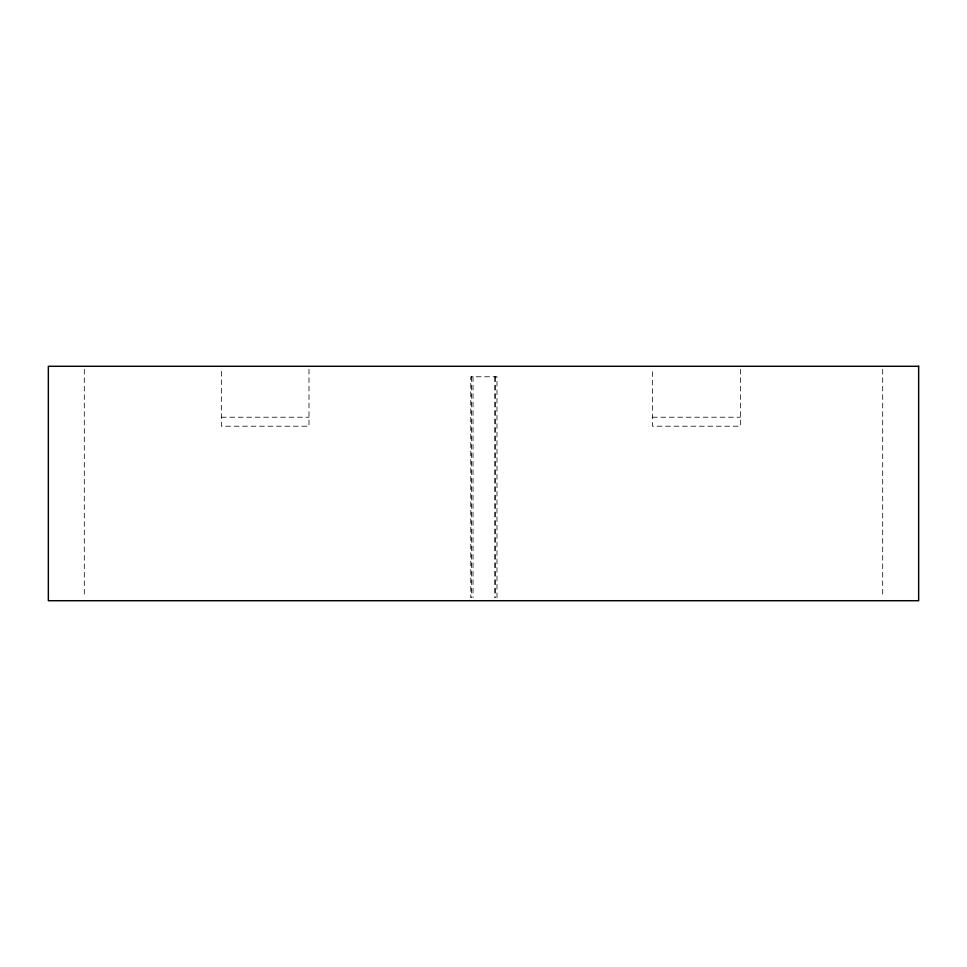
<?xml version="1.0" encoding="UTF-8"?>
<svg xmlns="http://www.w3.org/2000/svg" width="967" height="967" viewBox="0 0 967 967"><rect width="100%" height="100%" fill="white"/><g stroke="black" fill="none" stroke-linecap="round" stroke-linejoin="round"><path stroke-width="0.73" stroke-dasharray="4.83 3.63" d="M221.358 417.212L308.993 417.212M652.387 417.212L740.396 417.212M882.702 369.297L882.702 597.703M740.396 369.285L740.396 426.205L652.387 426.205L652.387 369.285M496.978 597.703L496.978 376.767L470.772 376.767L470.772 597.703M495.479 376.767L495.479 597.703M494.729 376.767L494.729 597.703M473.02 376.767L473.02 597.703M471.521 376.767L471.521 597.703M308.993 369.285L308.993 426.205L221.358 426.205L221.358 369.285M84.298 369.297L84.298 597.703"/><path stroke-width="1.45" d="M918.65 366.288L48.35 366.288L48.35 600.712L918.65 600.712L918.65 366.288"/></g></svg>
